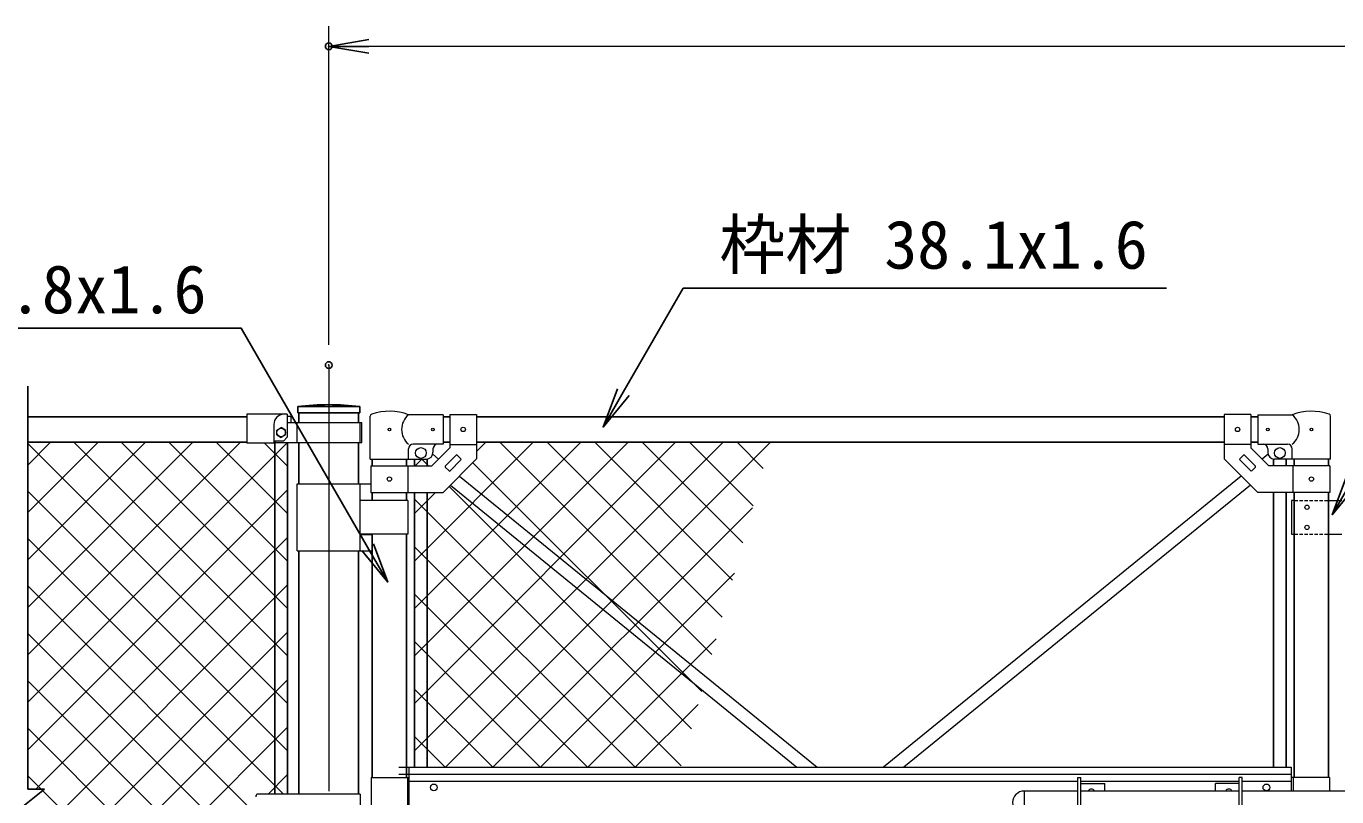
# Model space of a CAD drawing. Units: millimetres, scale not verified. Extents: x -6300 to 6300, y -4455 to 4455.
# Drawn here: x -3910 to -1957, y -624 to 524 of the extents above; entities that cross this region are included whole.
import ezdxf
from ezdxf.enums import TextEntityAlignment as Align

# ---------------------------------------------------------------- set-up
doc = ezdxf.new("R2010")
doc.units = ezdxf.units.MM
doc.header["$LTSCALE"] = 20
doc.header["$PDMODE"] = 32
doc.header["$PDSIZE"] = 10
doc.linetypes.add('USER1', pattern=[50.8, 31.75, -6.35, 6.35, -6.35])
doc.linetypes.add('USER3', pattern=[0.375, 0.25, -0.125])
for name, color, linetype, lineweight in [('0-1_D-STR1', 1, 'Continuous', 25), ('0-2_D-BMK', 2, 'USER1', 13), ('0-6_D-STR3', 3, 'Continuous', 13), ('0-7_0', 3, 'Continuous', 25), ('0-8_D-STR-DIM', 7, 'Continuous', 13), ('0-A_D-STR-TXT', 7, 'Continuous', 13), ('0-C_D-STR2', 7, 'Continuous', 13)]:
    doc.layers.add(name, color=color, linetype=linetype, lineweight=lineweight)
doc.layers.add('0-9_Defpoints', color=7, linetype='Continuous')
doc.styles.add('ＭＳ ゴシック', font='')
doc.styles.get('ＭＳ ゴシック').set_extended_font_data('MS Gothic')

# ---------------------------------------------------------------- blocks, each defined once
blk = doc.blocks.new('_Open')
at = {"layer": '0-7_0', "color": 7}
blk.add_line((-20, 3.333), (0, 0), dxfattribs=at)
blk.add_lwpolyline([(-20, -3.333), (0, 0), (-20, 0)], dxfattribs=at)
blk = doc.blocks.new('MLeader1')
at = {"layer": '0-8_D-STR-DIM', "lineweight": 25}
blk.add_line((-3392.72, -247.3), (-3371.38, -304.26), dxfattribs=at)
for points in [[(-3401.38, -252.3), (-3589.72, 73.91), (-4348.62, 73.91), (-4359.42, 73.91)], [(-3410.04, -257.3), (-3371.38, -304.26), (-3401.38, -252.3)]]:
    blk.add_lwpolyline(points, dxfattribs=at)
blk = doc.blocks.new('MLeader4')
at = {"layer": '0-8_D-STR-DIM', "lineweight": 25}
blk.add_line((-3011.83, -26.37), (-3050.49, -73.33), dxfattribs=at)
for points in [[(-3020.49, -21.37), (-2931.04, 133.57), (-2221.54, 133.57), (-2210.74, 133.57)], [(-3029.15, -16.37), (-3050.49, -73.33), (-3020.49, -21.37)]]:
    blk.add_lwpolyline(points, dxfattribs=at)
blk = doc.blocks.new('MLeader5')
at = {"layer": '0-8_D-STR-DIM', "lineweight": 25}
blk.add_line((-1925.05, -157.01), (-1963.71, -203.97), dxfattribs=at)
for points in [[(-1933.71, -152.01), (-1768.74, 133.71), (-1464.87, 133.71), (-1454.07, 133.71)], [(-1942.37, -147.01), (-1963.71, -203.97), (-1933.71, -152.01)]]:
    blk.add_lwpolyline(points, dxfattribs=at)

msp = doc.modelspace()

# ---------------------------------------------------------------- linework, layer by layer
at = {"layer": '0-1_D-STR1'}
for p, q in [((-3907.94, -12.24), (-3907.94, -612.84)), ((-3581.26, -57.84), (-3907.94, -57.84)), ((-3505.66, -42.84), (-3413.16, -42.84)), ((-3505.66, -42.84), (-3505.66, -51.84)), ((-3505.66, -51.84), (-3413.16, -51.84)), ((-3503.96, -51.84), (-3503.96, -66.25)), ((-3414.86, -66.25), (-3414.86, -51.84)), ((-3413.16, -42.84), (-3413.16, -51.84)), ((-3289.01, -57.84), (-3279.01, -57.84)), ((-3239.01, -57.84), (-2124.81, -57.84)), ((-2084.81, -57.84), (-2074.81, -57.84)), ((-3581.26, -95.84), (-3907.94, -95.84)), ((-3539.72, -97.25), (-3539.72, -620.34)), ((-3520.72, -620.34), (-3520.72, -96.25)), ((-3503.96, -96.25), (-3503.96, -157.79)), ((-3414.86, -157.79), (-3414.86, -96.25)), ((-3289.01, -95.94), (-3279.01, -95.94)), ((-3239.01, -95.94), (-2124.81, -95.94)), ((-2084.81, -95.94), (-2074.81, -95.94)), ((-3394.41, -130.84), (-3394.41, -120.89)), ((-3343.61, -130.84), (-3343.61, -120.89)), ((-3331.51, -130.84), (-3331.51, -120.89)), ((-3312.51, -130.84), (-3312.51, -120.77)), ((-2051.31, -130.84), (-2051.31, -120.77)), ((-2032.31, -130.84), (-2032.31, -120.89)), ((-2020.21, -130.84), (-2020.21, -120.89)), ((-1969.41, -130.84), (-1969.41, -120.89)), ((-3394.41, -182.79), (-3394.41, -170.84)), ((-3343.61, -182.79), (-3343.61, -170.84)), ((-3331.51, -580.34), (-3331.51, -170.84)), ((-3312.51, -580.34), (-3312.51, -170.84)), ((-2051.31, -580.34), (-2051.31, -170.84)), ((-2032.31, -580.34), (-2032.31, -170.84)), ((-2020.21, -595.34), (-2020.21, -170.84)), ((-1969.41, -595.34), (-1969.41, -170.84)), ((-3394.41, -595.34), (-3394.41, -232.79)), ((-3343.61, -595.34), (-3343.61, -232.79)), ((-3503.96, -257.79), (-3503.96, -620.34)), ((-3414.86, -620.34), (-3414.86, -257.79)), ((-3932.94, -652.84), (-3882.94, -612.84)), ((-3907.94, -612.84), (-3882.94, -612.84))]:
    msp.add_line(p, q, dxfattribs=at)
msp.add_arc((-3459.41, -397.85), 358.01, 82.57743, 97.42257, dxfattribs=at)
at = {"layer": '0-2_D-BMK'}
msp.add_line((-3459.41, 19.16), (-3459.41, -1547.84), dxfattribs=at)
at = {"layer": '0-6_D-STR3'}
for p, q in [((-3581.26, -54.25), (-3581.26, -97.25)), ((-3521.26, -54.25), (-3581.26, -54.25)), ((-3521.26, -54.25), (-3521.26, -88.55)), ((-3516.01, -57.65), (-3521.26, -57.65)), ((-3516.01, -57.65), (-3516.01, -66.25)), ((-3397.56, -120.89), (-3397.56, -57.19)), ((-3289.01, -54.89), (-3340.46, -54.89)), ((-3289.01, -54.89), (-3289.01, -98.89)), ((-3279.01, -54.59), (-3279.01, -104.27)), ((-3279.01, -54.59), (-3239.01, -54.59)), ((-3239.01, -54.59), (-3239.01, -120.84)), ((-2124.81, -54.59), (-2124.81, -120.84)), ((-2084.81, -54.59), (-2124.81, -54.59)), ((-2084.81, -54.59), (-2084.81, -104.27)), ((-2074.81, -54.89), (-2074.81, -98.89)), ((-2074.81, -54.89), (-2023.36, -54.89)), ((-1966.26, -120.89), (-1966.26, -57.19)), ((-3541.26, -69.25), (-3541.26, -97.25)), ((-3536.52, -77.8), (-3530.22, -74.16)), ((-3536.52, -85.07), (-3536.52, -77.8)), ((-3523.92, -77.8), (-3530.22, -74.16)), ((-3523.92, -85.07), (-3523.92, -77.8)), ((-3521.26, -66.25), (-3410.26, -66.25)), ((-3506.26, -96.25), (-3506.26, -66.25)), ((-3412.56, -96.25), (-3412.56, -66.25)), ((-3410.26, -96.25), (-3410.26, -66.25)), ((-3539.72, -97.25), (-3581.26, -97.25)), ((-3526.96, -94.25), (-3539.72, -94.25)), ((-3539.72, -94.25), (-3539.72, -97.25)), ((-3539.72, -96.25), (-3410.26, -96.25)), ((-3536.52, -85.07), (-3530.22, -88.71)), ((-3523.92, -85.07), (-3530.22, -88.71)), ((-3526.96, -94.25), (-3521.26, -88.55)), ((-3340.46, -120.89), (-3340.46, -105.89)), ((-3289.01, -98.89), (-3333.46, -98.89)), ((-3305.58, -130.84), (-3279.01, -104.27)), ((-3304.48, -113.91), (-3295.75, -121.01)), ((-3304.01, -105.89), (-3304.01, -110.89)), ((-3285.68, -131.43), (-3269.41, -115.17)), ((-3279.01, -99.09), (-3239.01, -99.09)), ((-3268, -115.17), (-3262.34, -120.83)), ((-2084.81, -99.09), (-2124.81, -99.09)), ((-2095.82, -115.17), (-2101.48, -120.83)), ((-2078.14, -131.43), (-2094.41, -115.17)), ((-2058.24, -130.84), (-2084.81, -104.27)), ((-2074.81, -98.89), (-2030.36, -98.89)), ((-2059.34, -113.91), (-2068.07, -121.01)), ((-2059.81, -105.89), (-2059.81, -110.89)), ((-2023.36, -120.89), (-2023.36, -105.89)), ((-3397.56, -120.89), (-3340.46, -120.89)), ((-3396.71, -130.84), (-3305.58, -130.84)), ((-3396.71, -130.84), (-3396.71, -170.84)), ((-3341.31, -130.84), (-3341.31, -170.84)), ((-3340.46, -120.89), (-3314.01, -120.89)), ((-3285.68, -132.85), (-3280.02, -138.5)), ((-3278.61, -138.5), (-3262.34, -122.24)), ((-2085.22, -138.5), (-2101.48, -122.24)), ((-2078.14, -132.85), (-2083.8, -138.5)), ((-1967.11, -130.84), (-2058.24, -130.84)), ((-2023.36, -120.89), (-2049.81, -120.89)), ((-1966.26, -120.89), (-2023.36, -120.89)), ((-2022.51, -130.84), (-2022.51, -170.84)), ((-1967.11, -130.84), (-1967.11, -170.84)), ((-3264.57, -146.39), (-2731.37, -580.34)), ((-2099.26, -146.39), (-2632.45, -580.34)), ((-3506.26, -157.79), (-3396.71, -157.79)), ((-3506.26, -257.79), (-3506.26, -157.79)), ((-3412.3, -257.79), (-3412.3, -157.79)), ((-3278.07, -159.9), (-2761.47, -580.34)), ((-2085.75, -159.9), (-2602.35, -580.34)), ((-3412.3, -182.29), (-3394.41, -182.29)), ((-3341.31, -182.79), (-3412.3, -182.79)), ((-3341.31, -182.79), (-3341.31, -232.79)), ((-2020.21, -182.79), (-2024.51, -182.79)), ((-2024.51, -182.79), (-2024.51, -232.79)), ((-1969.41, -182.79), (-1949.41, -182.79)), ((-3341.31, -232.79), (-3412.3, -232.79)), ((-3412.3, -233.29), (-3394.41, -233.29)), ((-2024.51, -232.79), (-2020.21, -232.79)), ((-1969.41, -232.79), (-1949.41, -232.79)), ((-3506.26, -257.79), (-3394.41, -257.79)), ((-3354.81, -580.34), (-2024.81, -580.34)), ((-3339.81, -580.34), (-3339.81, -685.34)), ((-2024.81, -580.34), (-2024.81, -615.84)), ((-3396.01, -595.34), (-3396.01, -670.34)), ((-3396.01, -595.34), (-3340.21, -595.34)), ((-3354.81, -590.84), (-2024.81, -590.84)), ((-3342.01, -595.34), (-3342.01, -670.34)), ((-3339.81, -600.84), (-2342.81, -600.84)), ((-2342.81, -670.34), (-2342.81, -595.34)), ((-2342.81, -595.34), (-2338.31, -595.34)), ((-2338.31, -670.34), (-2338.31, -595.34)), ((-2338.31, -600.84), (-2102.31, -600.84)), ((-2338.31, -604.34), (-2302.81, -604.34)), ((-2302.81, -615.84), (-2302.81, -604.34)), ((-2137.81, -615.84), (-2137.81, -604.34)), ((-2102.31, -604.34), (-2137.81, -604.34)), ((-2102.31, -670.34), (-2102.31, -595.34)), ((-2097.81, -595.34), (-2102.31, -595.34)), ((-2097.81, -670.34), (-2097.81, -595.34)), ((-2097.81, -600.84), (-2024.81, -600.84)), ((-1967.81, -595.34), (-2024.81, -595.34)), ((-2024.81, -600.84), (-2024.81, -615.84)), ((-2021.81, -595.34), (-2021.81, -615.84)), ((-1967.81, -595.34), (-1967.81, -615.84)), ((-3412.56, -620.34), (-3566.15, -620.34)), ((-3412.56, -620.34), (-3412.56, -645.34)), ((-2342.81, -615.84), (-2423.06, -615.84)), ((-2423.06, -615.84), (-2423.06, -649.84)), ((-2423.06, -615.84), (-2423.06, -649.84)), ((-2102.31, -615.84), (-2338.31, -615.84)), ((-1821.01, -615.84), (-2097.81, -615.84))]:
    msp.add_line(p, q, dxfattribs=at)
at = {"layer": '0-6_D-STR3', "linetype": 'USER3'}
for p, q in [((-2020.21, -182.79), (-1969.41, -182.79)), ((-2020.21, -232.79), (-1969.41, -232.79))]:
    msp.add_line(p, q, dxfattribs=at)
at = {"layer": '0-6_D-STR3'}
for points in [[(-3396.71, -170.84), (-3289.01, -170.84), (-3239.01, -120.84)], [(-1967.11, -170.84), (-2074.81, -170.84), (-2124.81, -120.84)]]:
    msp.add_lwpolyline(points, dxfattribs=at)
for centre, radius in [((-3530.22, -81.44), 6.3), ((-3369.01, -76.89), 2), ((-3304.01, -76.89), 2), ((-3259.01, -76.84), 3.25), ((-2104.81, -76.84), 3.25), ((-2059.81, -76.89), 2), ((-1994.81, -76.89), 2), ((-3322.01, -111.89), 8), ((-2041.81, -111.89), 8), ((-3369.01, -150.84), 3.25), ((-1994.81, -150.84), 3.25), ((-3302.81, -610.34), 5), ((-2061.81, -610.34), 5)]:
    msp.add_circle(centre, radius, dxfattribs=at)
for centre, radius, start, end in [((-3526.26, -69.25), 15, 90, 180), ((-3394.26, -57.19), 3.3, 109.22051, 180), ((-3369.01, -129.62), 80, 69.0916, 109.22051), ((-3322.26, -76.89), 28.55, 129.59418, 230.40582), ((-1994.81, -129.62), 80, 70.77949, 110.9084), ((-2041.56, -76.89), 28.55, 309.59418, 50.40582), ((-1969.56, -57.19), 3.3, 0, 70.77949), ((-3333.46, -105.89), 7, 90, 180), ((-3314.01, -110.89), 10, 270, 0), ((-3297.01, -105.89), 7, 90, 180), ((-3268.71, -115.88), 1, 45, 135), ((-2095.11, -115.88), 1, 45, 135), ((-2066.81, -105.89), 7, 0, 90), ((-2049.81, -110.89), 10, 180, 270), ((-2030.36, -105.89), 7, 0, 90), ((-3284.97, -132.14), 1, 135, 225), ((-3263.05, -121.53), 1, 315, 45), ((-2100.77, -121.53), 1, 135, 225), ((-2078.85, -132.14), 1, 315, 45), ((-3279.31, -137.8), 1, 225, 315), ((-2084.51, -137.8), 1, 225, 315), ((-3563.6, -624.11), 4.56, 124.07501, 182.79491), ((-2423.06, -632.84), 17, 90, 270), ((-2322.81, -617.84), 5, 23.57818, 156.42182), ((-2117.81, -617.84), 5, 23.57818, 156.42182)]:
    msp.add_arc(centre, radius, start, end, dxfattribs=at)
for centre in [(-2001.34, -192.79), (-2001.34, -222.79)]:
    msp.add_ellipse(centre, major_axis=(0, -3.25), ratio=0.965793, dxfattribs=at)
at = {"layer": '0-8_D-STR-DIM'}
for p, q in [((-3459.41, 49.16), (-3459.41, 524.2)), ((-519.41, 494.2), (-3399.41, 494.2))]:
    msp.add_line(p, q, dxfattribs=at)
at = {"layer": '0-9_Defpoints'}
for p in [(-3459.41, 494.2), (-3459.41, 19.16)]:
    msp.add_point(p, dxfattribs=at)
at = {"layer": '0-C_D-STR2'}
for p, q in [((-3907.94, -412.76), (-3591.02, -95.84)), ((-3907.94, -342.05), (-3661.73, -95.84)), ((-3907.94, -271.34), (-3732.44, -95.84)), ((-3907.94, -200.63), (-3803.15, -95.84)), ((-3907.94, -129.92), (-3873.86, -95.84)), ((-3907.94, -483.47), (-3520.72, -96.25)), ((-3520.72, -414.41), (-3839.29, -95.84)), ((-3520.72, -343.7), (-3768.58, -95.84)), ((-3520.72, -272.99), (-3697.87, -95.84)), ((-3520.72, -202.28), (-3627.16, -95.84)), ((-3520.72, -131.57), (-3555.04, -97.25)), ((-3331.51, -343.68), (-3083.77, -95.94)), ((-3331.51, -414.39), (-3013.06, -95.94)), ((-3331.51, -485.1), (-2942.35, -95.94)), ((-3331.51, -555.81), (-2871.64, -95.94)), ((-3330.73, -272.19), (-3154.48, -95.94)), ((-3285.33, -580.34), (-2800.83, -95.84)), ((-3239.01, -109.76), (-3225.19, -95.94)), ((-2888.22, -412.12), (-3204.4, -95.94)), ((-2872.91, -356.71), (-3133.69, -95.94)), ((-2857.61, -301.31), (-3062.98, -95.94)), ((-2842.3, -245.91), (-2992.27, -95.94)), ((-2826.99, -190.51), (-2921.56, -95.94)), ((-2811.68, -135.11), (-2850.85, -95.94)), ((-3520.72, -485.12), (-3907.94, -97.89)), ((-3330.8, -130.84), (-3320.85, -120.89)), ((-3310.92, -130.84), (-3320.87, -120.89)), ((-2903.53, -467.52), (-3244.61, -126.44)), ((-3907.94, -554.18), (-3520.72, -166.96)), ((-3520.72, -555.83), (-3907.94, -168.6)), ((-3331.51, -202.26), (-3300.09, -170.84)), ((-2918.84, -522.92), (-3279.97, -161.79)), ((-2934.15, -578.32), (-3331.51, -180.96)), ((-3214.62, -580.34), (-2827.83, -193.55)), ((-3526.92, -620.34), (-3907.94, -239.31)), ((-3895.89, -612.84), (-3520.72, -237.67)), ((-3002.85, -580.34), (-3331.51, -251.67)), ((-3143.91, -580.34), (-2854.83, -291.26)), ((-3907.94, -695.6), (-3520.72, -308.38)), ((-3520.72, -697.25), (-3907.94, -310.03)), ((-3073.56, -580.34), (-3331.51, -322.38)), ((-3907.94, -766.31), (-3520.72, -379.09)), ((-3520.72, -767.96), (-3907.94, -380.74)), ((-3073.2, -580.34), (-2881.83, -388.97)), ((-3144.27, -580.34), (-3331.51, -393.09)), ((-3907.94, -837.02), (-3520.72, -449.8)), ((-3520.72, -838.67), (-3907.94, -451.45)), ((-3214.98, -580.34), (-3331.51, -463.8)), ((-3002.49, -580.34), (-2908.82, -486.68)), ((-3907.94, -907.73), (-3520.72, -520.51)), ((-3520.72, -909.38), (-3907.94, -522.16)), ((-3285.69, -580.34), (-3331.51, -534.51)), ((-3520.72, -980.09), (-3907.94, -592.87)), ((-3549.83, -620.34), (-3520.72, -591.22))]:
    msp.add_line(p, q, dxfattribs=at)

# ---------------------------------------------------------------- block references
at = {"layer": '0-8_D-STR-DIM', "xscale": 3, "yscale": 3, "rotation": 180}
msp.add_blockref('_Open', (-3459.41, 494.2), dxfattribs=at)
at = {"layer": '0-8_D-STR-DIM'}
for name in ['MLeader4', 'MLeader5', 'MLeader1']:
    msp.add_blockref(name, (0, 0), dxfattribs=at)

# ---------------------------------------------------------------- texts
at = {"layer": '0-A_D-STR-TXT', "style": 'ＭＳ ゴシック'}
for s, p in [('枠材 38.1x1.6', (-2877.2, 141.1)), ('枠材 φ50.8x1.6', (-4354.7, 74.56))]:
    msp.add_text(s, height=72.14, dxfattribs=at).set_placement(p, align=Align.BOTTOM_LEFT)

doc.saveas('drawing.dxf')
